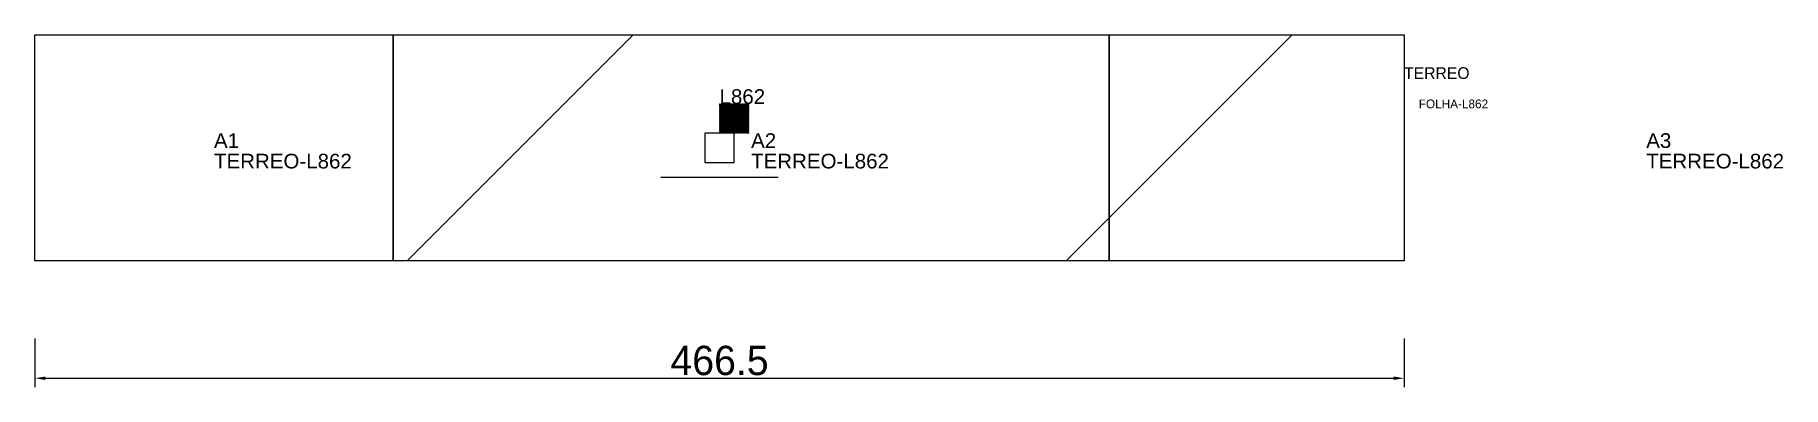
# Model space of a CAD drawing. Header units: metres. Extents: x 222 to 818, y 82 to 202.
import ezdxf

# ---------------------------------------------------------------- set-up
doc = ezdxf.new("R2010")
doc.units = ezdxf.units.M
for name, color, linetype in [('3', 3, 'CONTINUOUS'), ('AUX00', 7, 'CONTINUOUS'), ('COTA', 241, 'CONTINUOUS'), ('FOLHA', 255, 'CONTINUOUS'), ('Hachura', 251, 'CONTINUOUS'), ('NOMENCLATURA', 7, 'CONTINUOUS'), ('Nível', 160, 'CONTINUOUS'), ('Painéis', 200, 'CONTINUOUS'), ('Pilares', 5, 'CONTINUOUS'), ('REAPROVEITAMENTO', 251, 'CONTINUOUS'), ('SARR_2.2x7', 40, 'CONTINUOUS')]:
    doc.layers.add(name, color=color, linetype=linetype)
doc.styles.add('ARIAL', font='Arial.ttf')
doc.styles.add('STR_STANDARD', font='arial.ttf')
doc.dimstyles.new('EZ DXF', dxfattribs={"dimtxt": 10, "dimasz": 3.5, "dimexe": 3, "dimexo": 1.5, "dimgap": 1, "dimtad": 1, "dimdec": 1, "dimdsep": 46, "dimcen": 2.5, "dimazin": 3, "dimtfac": 1, "dimtmove": 0, "dimatfit": 3})

msp = doc.modelspace()

# ---------------------------------------------------------------- hatches: boundary and pattern name
at = {"layer": 'Hachura'}
h = msp.add_hatch(dxfattribs=at)
h.set_pattern_fill('ANSI31', scale=50)
h.paths.add_polyline_path([(688.7, 201.5), (688.7, 124.5), (222.2, 124.5), (222.2, 201.5), (678.2, 201.5)])
h = msp.add_hatch(dxfattribs=at)
h.set_pattern_fill('ANSI31', scale=50)
h.paths.add_polyline_path([(688.7, 201.5), (688.7, 124.5), (222.2, 124.5), (222.2, 201.5), (678.2, 201.5)])
at = {"layer": 'Reaproveitamento'}
h = msp.add_hatch(dxfattribs=at)
h.set_pattern_fill('SOLID')
h.paths.add_polyline_path([(455.45, 168), (465.45, 168), (465.45, 178), (455.45, 178)])
h = msp.add_hatch(dxfattribs=at)
h.set_pattern_fill('SOLID')
h.paths.add_polyline_path([(455.45, 168), (465.45, 168), (465.45, 178), (455.45, 178)])

# ---------------------------------------------------------------- linework, layer by layer
at = {"layer": '3'}
for points in [[(344.2, 124.5), (344.2, 201.5)], [(344.2, 124.5), (344.2, 201.5)], [(588.2, 124.5), (588.2, 201.5)], [(588.2, 124.5), (588.2, 201.5)]]:
    msp.add_lwpolyline(points, close=True, dxfattribs=at)
at = {"layer": 'Painéis', "color": 200}
for p, q in [((222.2, 124.5), (222.2, 201.5)), ((222.2, 201.5), (678.2, 201.5)), ((222.2, 124.5), (222.2, 201.5)), ((222.2, 201.5), (678.2, 201.5)), ((678.2, 201.5), (688.7, 201.5)), ((678.2, 201.5), (688.7, 201.5)), ((688.7, 201.5), (688.7, 124.5)), ((688.7, 201.5), (688.7, 124.5)), ((688.7, 124.5), (222.2, 124.5)), ((688.7, 124.5), (222.2, 124.5))]:
    msp.add_line(p, q, dxfattribs=at)
at = {"layer": 'Pilares'}
msp.add_lwpolyline([(450.45, 158), (460.45, 158), (460.45, 168), (450.45, 168)], close=True, dxfattribs=at)
msp.add_lwpolyline([(450.45, 158), (460.45, 158), (460.45, 168), (450.45, 168)], close=True, dxfattribs=at)
at = {"layer": 'SARR_2.2x7'}
msp.add_line((435.45, 153), (475.45, 153), dxfattribs=at)
msp.add_line((435.45, 153), (475.45, 153), dxfattribs=at)

# ---------------------------------------------------------------- texts
at = {"layer": '3', "style": 'STR_STANDARD'}
for s, p in [('A1', (283.2, 163)), ('A1', (283.2, 163)), ('A2', (466.2, 163)), ('A2', (466.2, 163)), ('A3', (771.2, 163)), ('A3', (771.2, 163))]:
    msp.add_text(s, height=5, dxfattribs=at).set_placement(p)
at = {"layer": 'AUX00', "style": 'STR_STANDARD'}
for p in [(283.2, 156), (283.2, 156), (466.2, 156), (466.2, 156), (771.2, 156), (771.2, 156)]:
    msp.add_text('TERREO-L862', height=5, dxfattribs=at).set_placement(p)
at = {"layer": 'FOLHA'}
msp.add_text('FOLHA-L862', height=3, dxfattribs=at).set_placement((693.7, 176.5))
msp.add_text('FOLHA-L862', height=3, dxfattribs=at).set_placement((693.7, 176.5))
at = {"layer": 'NOMENCLATURA', "insert": (455.45, 183), "char_height": 5, "attachment_point": 1, "style": 'ARIAL'}
msp.add_mtext('L862', dxfattribs=at)
msp.add_mtext('L862', dxfattribs=at)
at = {"layer": 'Nível'}
msp.add_text('TERREO', height=4, dxfattribs=at).set_placement((688.7, 186.5))
msp.add_text('TERREO', height=4, dxfattribs=at).set_placement((688.7, 186.5))

# ---------------------------------------------------------------- dimensions: what is measured, and where the dimension line sits
at = {"layer": 'COTA'}
msp.add_linear_dim(base=(222.2, 84.5), p1=(222.2, 99.5), p2=(688.7, 99.5), dimstyle='EZ DXF', dxfattribs=at).render()
msp.add_linear_dim(base=(222.2, 84.5), p1=(222.2, 99.5), p2=(688.7, 99.5), dimstyle='EZ DXF', dxfattribs=at).render()

doc.saveas('drawing.dxf')
